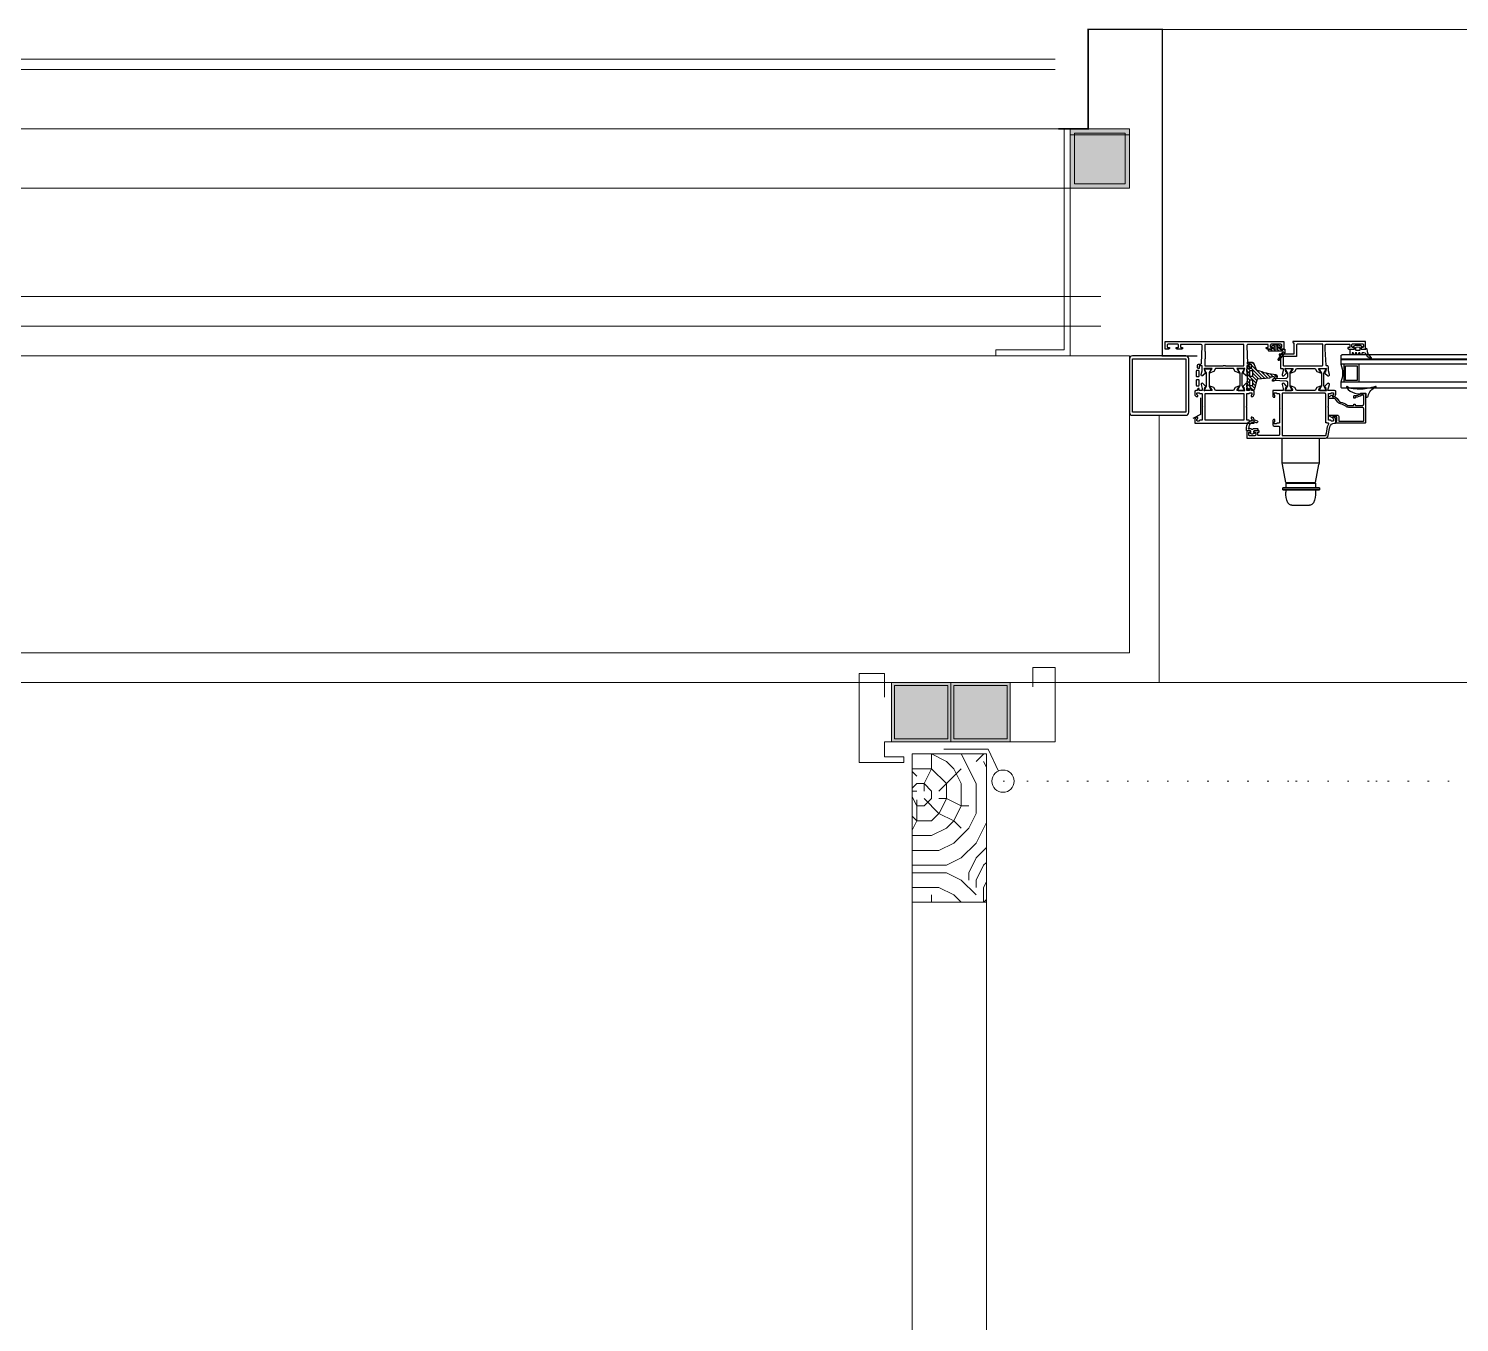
# Model space of a CAD drawing. Extents: x -9059 to 11889, y 0 to 6614.
# Drawn here: x 3650.4 to 3746.8, y 3721.6 to 3808.8 of the extents above; entities that cross this region are included whole.
import ezdxf

# ---------------------------------------------------------------- set-up
doc = ezdxf.new("R2010")
doc.units = 0
doc.header["$LTSCALE"] = 10
doc.header["$MEASUREMENT"] = 0
doc.linetypes.add('DOT2', pattern=[0.125, 0, -0.125])
doc.layers.get('0').update_dxf_attribs({"color": 9, "lineweight": 9})
for name, color, linetype, lineweight in [('00', 9, 'Continuous', 9), ('06D', 9, 'Continuous', 9), ('09', 9, 'Continuous', 9), ('10', 9, 'Continuous', 9), ('12', 9, 'Continuous', 9), ('14', 9, 'Continuous', 9), ('15', 9, 'Continuous', 9), ('20', 9, 'DOT2', 9), ('33', 9, 'BATTING', 9)]:
    doc.layers.add(name, color=color, linetype=linetype, lineweight=lineweight)
doc.linetypes.add('BATTING', pattern='A,0.0001,-0.1,[134,ltypeshp.shx,S=0.1,R=0,X=-0.1,Y=0],-0.2,[134,ltypeshp.shx,S=0.1,R=180,X=0.1,Y=0],-0.1', length=0.4001)

# ---------------------------------------------------------------- blocks, each defined once
blk = doc.blocks.new('P-AH-01-101')
at = {"layer": '09'}
h = blk.add_hatch(dxfattribs=at)
h.set_pattern_fill('LOGEND', color=256, scale=10, style=0)
h.set_pattern_definition([(7e-15, (-99162.212, -3118.098), (10, 10), [3, -7]), (7e-15, (-99162.212, -3117.598), (10, 10), [3, -7]), (7e-15, (-99161.712, -3116.598), (10, 10), [2, -8]), (7e-15, (-99161.212, -3115.598), (10, 10), [1.5, -8.5]), (7e-15, (-99161.212, -3114.598), (10, 10), [1, -9]), (7e-15, (-99163.712, -3113.598), (10, 10), [0.5, -2.5, 0.5, -6.5]), (7e-15, (-99162.212, -3113.098), (10, 10), [0.5, -4, 1.5, -4]), (7e-15, (-99160.212, -3112.598), (10, 10), [0.5, -0.5, 0.5, -8.5]), (7e-15, (-99160.712, -3112.098), (10, 10), [0.5, -9.5]), (7e-15, (-99161.212, -3111.098), (10, 10), [1.5, -8.5]), (7e-15, (-99161.212, -3110.098), (10, 10), [2, -8]), (7e-15, (-99161.712, -3109.098), (10, 10), [2.5, -3, 0.5, -4]), (90, (-99165.712, -3115.098), (-10, 10), [0.5, -1, 2.5, -6]), (90, (-99165.212, -3114.098), (-10, 10), [0.5, -0.5, 1.5, -7.5]), (90, (-99164.712, -3110.098), (-10, 10), [1, -9]), (90, (-99164.212, -3114.098), (-10, 10), [2, -3, 0.5, -4.5]), (90, (-99163.712, -3108.598), (-10, 10), [0.5, -9.5]), (90, (-99163.212, -3113.598), (-10, 10), [1.5, -8.5]), (90, (-99162.212, -3113.098), (-10, 10), [1, -9]), (90, (-99161.212, -3113.098), (-10, 10), [0.5, -1.5, 1.5, -6.5]), (90, (-99160.712, -3112.598), (-10, 10), [0.5, -9.5]), (90, (-99160.212, -3114.598), (-10, 10), [1.4, -8.6]), (90, (-99159.712, -3116.598), (-10, 10), [1, -9]), (90, (-99158.712, -3112.598), (-10, 10), [0.5, -9.5]), (90, (-99157.712, -3113.098), (-10, 10), [1.5, -8.5]), (90, (-99156.712, -3113.098), (-10, 10), [1.5, -8.5]), (45, (-99158.212, -3117.0976), (1e-15, 10), [0.7071, -0.7071, 0.7071, -12.0208356]), (45, (-99160.212, -3114.5976), (1e-15, 10), [1.4142, -12.7279356]), (45, (-99164.212, -3109.5976), (1e-15, 10), [1.4142, -12.7279356]), (45, (-99162.212, -3112.0976), (1e-15, 10), [1.4142, -12.7279356]), (45, (-99161.712, -3114.0976), (1e-15, 10), [1.4142, -12.7279356]), (45, (-99158.712, -3116.0976), (1e-15, 10), [1.4142, -12.7279356]), (45, (-99159.712, -3115.5976), (1e-15, 10), [2.12132, -12.0208156]), (45, (-99162.712, -3111.0976), (1e-15, 10), [0.7071, -13.4350356]), (45, (-99163.212, -3110.0976), (1e-15, 10), [0.7071, -13.4350356]), (45, (-99159.212, -3110.0976), (1e-15, 10), [0.7071, -13.4350356]), (45, (-99163.212, -3115.0976), (1e-15, 10), [0.7071, -13.4350356]), (45, (-99157.712, -3111.5976), (1e-15, 10), [0.7071, -13.4350356]), (45, (-99161.212, -3112.5976), (1e-15, 10), [0.7071, -13.4350356]), (45, (-99160.212, -3111.5976), (1e-15, 10), [0.7071, -13.4350356]), (135, (-99160.712, -3113.5976), (-10, 1e-15), [0.7071, -0.7071, 2.12132, -10.6066156]), (135, (-99159.212, -3113.5976), (-10, 1e-15), [0.7071, -13.4350356]), (135, (-99159.212, -3117.0976), (-10, 1e-15), [0.7071, -13.4350356]), (135, (-99161.212, -3114.5976), (-10, 1e-15), [0.7071, -13.4350356]), (135, (-99159.712, -3112.5976), (-10, 1e-15), [0.7071, -13.4350356]), (135, (-99162.212, -3115.0976), (-10, 1e-15), [0.7071, -13.4350356]), (135, (-99158.212, -3115.0976), (-10, 1e-15), [0.7071, -13.4350356]), (135, (-99165.212, -3118.0976), (-10, 1e-15), [0.7071, -13.4350356]), (135, (-99164.712, -3117.5976), (-10, 1e-15), [1.4142, -12.7279356]), (135, (-99164.212, -3117.0976), (-10, 1e-15), [1.4142, -12.7279356]), (135, (-99163.212, -3117.0976), (-10, 1e-15), [1.4142, -12.7279356]), (135, (-99162.712, -3116.0976), (-10, 1e-15), [1.4142, -12.7279356]), (135, (-99158.712, -3112.0976), (-10, 1e-15), [1.4142, -12.7279356]), (135, (-99156.712, -3117.0976), (-10, 1e-15), [1.4142, -12.7279356]), (135, (-99156.212, -3109.0976), (-10, 1e-15), [1.4142, -12.7279356]), (135, (-99156.212, -3110.0976), (-10, 1e-15), [1.4142, -12.7279356]), (135, (-99157.212, -3110.5976), (-10, 1e-15), [1.4142, -12.7279356]), (135, (-99164.212, -3110.5976), (-10, 1e-15), [2.12132, -12.0208156]), (135, (-99157.712, -3111.5976), (-10, 1e-15), [2.12132, -12.0208156]), (26.565051, (-99163.212, -3108.5976), (10, 4e-09), [1.118, -21.2426798]), (26.565051, (-99163.212, -3113.5976), (10, 4e-09), [1.118, -21.2426798]), (26.565051, (-99162.212, -3110.5976), (10, 4e-09), [1.118, -21.2426798]), (26.565051, (-99159.212, -3117.5976), (10, 4e-09), [1.118, -21.2426798]), (26.565051, (-99159.712, -3116.5976), (10, 4e-09), [1.118, -21.2426798]), (26.565051, (-99162.712, -3114.5976), (10, 4e-09), [1.118, -21.2426798]), (26.565051, (-99162.712, -3109.5976), (10, 4e-09), [1.118, -21.2426798]), (26.565051, (-99159.712, -3112.5976), (10, 4e-09), [2.236, -20.1246798]), (63.434949, (-99159.712, -3111.0976), (5e-10, 10), [1.118, -21.2426798]), (63.434949, (-99158.212, -3114.0976), (5e-10, 10), [1.118, -21.2426798]), (63.434949, (-99163.212, -3112.0976), (5e-10, 10), [1.118, -21.2426798]), (63.434949, (-99165.212, -3111.5976), (5e-10, 10), [1.118, -21.2426798]), (63.434949, (-99159.212, -3113.5976), (5e-10, 10), [1.118, -21.2426798]), (63.434949, (-99160.212, -3113.5976), (5e-10, 10), [1.118, -21.2426798]), (63.434949, (-99164.212, -3112.0976), (5e-10, 10), [2.236, -20.1246798]), (63.434949, (-99156.712, -3115.5976), (5e-10, 10), [2.236, -20.1246798]), (63.434949, (-99157.712, -3115.0976), (5e-10, 10), [2.236, -20.1246798]), (116.565051, (-99165.712, -3116.5976), (-4e-09, 10), [1.118, -21.2426798]), (116.565051, (-99165.712, -3111.0976), (-4e-09, 10), [1.118, -21.2426798]), (116.565051, (-99163.712, -3118.0976), (-4e-09, 10), [1.118, -21.2426798]), (116.565051, (-99164.712, -3109.0976), (-4e-09, 10), [1.118, -21.2426798]), (116.565051, (-99163.712, -3115.0976), (-4e-09, 10), [1.118, -21.2426798]), (116.565051, (-99161.712, -3114.0976), (-4e-09, 10), [1.118, -21.2426798]), (116.565051, (-99160.712, -3112.0976), (-4e-09, 10), [1.118, -21.2426798]), (116.565051, (-99165.212, -3116.0976), (3.21e-06, 10.0000016), [1.118, -21.2426798]), (116.565051, (-99162.712, -3114.5976), (-4e-09, 10), [1.118, -21.2426798]), (116.565051, (-99159.712, -3115.5976), (-4e-09, 10), [1.118, -21.2426798]), (116.565051, (-99158.712, -3114.5976), (-4e-09, 10), [1.118, -21.2426798]), (116.565051, (-99156.712, -3111.5976), (-4e-09, 10), [1.118, -21.2426798]), (116.565051, (-99164.212, -3108.5976), (-4e-09, 10), [1.118, -21.2426798]), (116.565051, (-99165.712, -3109.0976), (-4e-09, 10), [2.236, -20.1246798]), (116.565051, (-99164.212, -3116.0976), (-4e-09, 10), [2.236, -20.1246798]), (153.434949, (-99165.712, -3117.5976), (-10, 5e-10), [1.118, -21.2426798]), (153.434949, (-99157.212, -3118.0976), (-10, 5e-10), [1.118, -21.2426798]), (153.434949, (-99157.712, -3113.0976), (-10, 5e-10), [1.118, -21.2426798]), (153.434949, (-99161.712, -3116.5976), (-10, 5e-10), [1.118, -21.2426798]), (153.434949, (-99162.212, -3117.5976), (-10, 5e-10), [1.118, -21.2426798]), (153.434949, (-99161.212, -3115.5976), (-10, 5e-10), [1.118, -21.2426798]), (153.434949, (-99158.212, -3109.5976), (-10, 5e-10), [1.118, -21.2426798]), (153.434949, (-99157.212, -3109.0976), (-10, 5e-10), [2.236, -20.1246798])])
h.paths.add_polyline_path([(3.3, -4.8), (-1.706, -4.8), (-1.707, -14.8), (3.3, -14.8)])
at = {"layer": '10'}
for points in [[(5.159, -1), (5.159, 0.6), (6.859, 0.6), (6.859, -5.4), (3.859, -5.4), (3.859, -5), (5.159, -5), (5.159, -4), (-6.341, -4), (-6.341, 1), (-4.841, 1), (-4.841, -0.3)], [(1.173, -4.5), (-1.827, -4.5), (-2.511, -5.97)]]:
    blk.add_lwpolyline(points, dxfattribs=at)
blk.add_circle((-2.827, -6.65), 0.75, dxfattribs=at)
at = {"layer": '12'}
for points in [[(3.3, -4.8), (3.3, -14.8), (-1.7, -14.8), (-1.7, -4.8)], [(3.3, -81.8), (-1.7, -81.8), (-1.7, -14.8), (3.3, -14.8)]]:
    blk.add_lwpolyline(points, close=True, dxfattribs=at)
at = {"layer": '20'}
blk.add_lwpolyline([(-82.827, -6.65), (-3.577, -6.65)], dxfattribs=at)
at = {"layer": '20', "ltscale": 20}
for points in [[(-2.827, -6.65), (-72.827, -6.65)], [(-72.827, -6.65), (-3.577, -6.65)]]:
    blk.add_lwpolyline(points, dxfattribs=at)
at = {"layer": '20'}
blk.add_arc((-2.827, -6.65), 80, 180.00025, 269.99975, dxfattribs=at)
blk = doc.blocks.new('p-s-profil')
at = {"layer": '10'}
blk.add_lwpolyline([(9, 15.3), (4.6, 15.3), (4.6, 0.4), (0, 0.4), (0, 0), (5, 0), (5, 14.9), (9, 14.9), (9, 15.3)], dxfattribs=at)
blk.add_lwpolyline([(9, 15.3), (4.6, 15.3), (4.6, 0.4), (0, 0.4), (0, 0), (5, 0), (5, 14.9), (9, 14.9), (9, 15.3)], dxfattribs=at)
blk = doc.blocks.new('p-kutu_profil_40x40')
h = blk.add_hatch(color=256)
h.dxf.hatch_style = 1
h.paths.add_polyline_path([(0, 0), (4, 0), (4, 4), (0, 4)])
h = blk.add_hatch(color=255)
h.dxf.hatch_style = 1
h.paths.add_polyline_path([(0, 0), (4, 0), (4, 4), (0, 4)])
blk.add_lwpolyline([(0, 0), (4, 0), (4, 4), (0, 4)], close=True)
at = {"layer": '10'}
for points in [[(0, 4), (4, 4), (4, 0), (0, 0)], [(0, 4), (4, 4), (4, 0), (0, 0)], [(0, 0), (4, 0), (4, 4), (0, 4)], [(0.3, 3.7), (3.7, 3.7), (3.7, 0.3), (0.3, 0.3)], [(0.3, 3.7), (3.7, 3.7), (3.7, 0.3), (0.3, 0.3)]]:
    blk.add_lwpolyline(points, close=True, dxfattribs=at)
blk = doc.blocks.new('p-profil-birim')
h = blk.add_hatch(color=255)
h.dxf.hatch_style = 1
h.paths.add_polyline_path([(0, 0), (10, 0), (10, 10), (0, 10)])
blk.add_lwpolyline([(0, 0), (10, 0), (10, 10), (0, 10)], close=True)
at = {"layer": '10'}
for points in [[(0, 10), (10, 10), (10, 0), (0, 0)], [(0, 10), (10, 10), (10, 0), (0, 0)], [(0, 0), (10, 0), (10, 10), (0, 10)], [(0.5, 9.5), (9.5, 9.5), (9.5, 0.5), (0.5, 0.5)]]:
    blk.add_lwpolyline(points, close=True, dxfattribs=at)
blk = doc.blocks.new('P-DOG-PORSCHE')
at = {"layer": '06D', "lineweight": 25, "ltscale": 0.5}
h = blk.add_hatch(dxfattribs=at)
h.set_pattern_fill('ANSI31', color=256, scale=0.05, angle=450, style=0)
h.set_pattern_definition([(225, (-191.06147, 133.83068), (-0.1122532, 0.1122532), [])])
edge = h.paths.add_edge_path(flags=16)
edge.add_arc((-9.777, 2.488), 0.025, 270, 360)
edge.add_line((-9.752, 2.488), (-9.752, 2.588))
edge.add_arc((-9.777, 2.588), 0.025, 0, 90)
edge.add_line((-9.777, 2.613), (-9.957, 2.613))
edge.add_arc((-9.957, 2.588), 0.025, 90, 180)
edge.add_line((-9.982, 2.588), (-9.982, 2.488))
edge.add_arc((-9.957, 2.488), 0.025, 180, 270)
edge.add_line((-9.957, 2.463), (-9.777, 2.463))
edge = h.paths.add_edge_path()
edge.add_arc((-9.582, 2.493), 0.035, 180, 270, ccw=False)
edge.add_line((-9.617, 2.493), (-9.617, 2.573))
edge.add_arc((-9.602, 2.573), 0.015, 137.83076, 180, ccw=False)
edge.add_line((-9.613, 2.583), (-9.573, 2.625))
edge.add_arc((-9.602, 2.653), 0.04, 316.38691, 422.9563)
edge.add_line((-9.584, 2.689), (-9.673, 2.734))
edge.add_arc((-9.752, 2.578), 0.175, 62.9563, 90)
edge.add_line((-9.752, 2.753), (-9.982, 2.753))
edge.add_arc((-9.982, 2.578), 0.175, 90, 117.0437)
edge.add_line((-10.062, 2.734), (-10.15, 2.689))
edge.add_arc((-10.132, 2.653), 0.04, 117.0437, 223.61309)
edge.add_line((-10.161, 2.625), (-10.121, 2.583))
edge.add_arc((-10.132, 2.573), 0.015, 0, 42.16924, ccw=False)
edge.add_line((-10.117, 2.573), (-10.117, 2.493))
edge.add_arc((-10.152, 2.493), 0.035, 270, 360, ccw=False)
edge.add_line((-10.152, 2.458), (-10.432, 2.458))
edge.add_arc((-10.432, 2.418), 0.04, 90, 180)
edge.add_line((-10.472, 2.418), (-10.472, 2.273))
edge.add_arc((-10.422, 2.273), 0.05, 180, 220.03479)
edge.add_line((-10.46, 2.241), (-10.088, 1.707))
edge.add_arc((-10.057, 1.733), 0.04, 220.03479, 393.00426)
edge.add_line((-10.024, 1.755), (-10.342, 2.26))
edge.add_arc((-10.291, 2.292), 0.06, 33.85445, 213.00426, ccw=False)
edge.add_line((-10.241, 2.326), (-9.402, 2.326))
edge.add_arc((-9.402, 2.366), 0.04, 270, 360)
edge.add_line((-9.362, 2.366), (-9.362, 2.418))
edge.add_arc((-9.402, 2.418), 0.04, 360, 450)
edge.add_line((-9.402, 2.458), (-9.582, 2.458))
h = blk.add_hatch(dxfattribs=at)
h.set_pattern_fill('ANSI31', color=256, scale=0.05, style=0)
h.set_pattern_definition([(225, (-8.60164, -248.68329), (0.1122532, -0.1122532), [])])
h.paths.add_polyline_path([(-9.726, 0.305), (-9.914, 0.486, -0.203536), (-9.944, 0.558), (-9.944, 0.638, -0.380587), (-9.856, 0.738, 0.061836), (-8.599, 1.045, 0.189764), (-8.545, 1.094), (-8.354, 1.523, -0.285747), (-8.264, 1.578), (-7.974, 1.578, -0.414214), (-7.954, 1.558), (-7.954, 1.468, -0.414214), (-7.974, 1.448), (-8.189, 1.448, 0.414214), (-8.224, 1.413), (-8.224, 1.223, 0.414214), (-8.199, 1.198), (-8.119, 1.198, 0.414214), (-8.094, 1.223), (-8.094, 1.258, -0.414214), (-8.064, 1.288), (-7.998, 1.288, -0.296563), (-7.98, 1.276), (-7.92, 1.141, -0.104779), (-7.904, 1.068), (-7.904, 0.988, 0.081633), (-7.904, 0.008), (-7.904, -0.072, -0.104779), (-7.92, -0.145), (-7.98, -0.28, -0.296563), (-7.998, -0.292), (-8.064, -0.292, -0.414214), (-8.094, -0.262), (-8.094, -0.227, 0.414214), (-8.119, -0.202), (-8.199, -0.202, 0.414214), (-8.224, -0.227), (-8.224, -0.287, -0.414214), (-8.249, -0.312), (-8.344, -0.312, -0.328426), (-8.392, -0.276), (-8.61, 0.426, 0.309555), (-8.633, 0.443), (-9.436, 0.498, -0.394287), (-9.454, 0.518, 0.364538), (-9.496, 0.568, 0.068684), (-9.796, 0.578, 0.950368), (-9.794, 0.538, -0.000002), (-9.794, 0.538), (-9.643, 0.391, -0.999219)])
h.paths.add_polyline_path([(-8.294, 0.638), (-8.294, 0.978, -0.414214), (-8.264, 1.008), (-8.134, 1.008, -0.414214), (-8.104, 0.978), (-8.104, 0.638, -0.414214), (-8.134, 0.608), (-8.264, 0.608, -0.414214)], flags=16)
h.paths.add_polyline_path([(-8.264, 0.388), (-8.134, 0.388, -0.414214), (-8.104, 0.358), (-8.104, 0.018, -0.414214), (-8.134, -0.012), (-8.264, -0.012, -0.414214), (-8.294, 0.018), (-8.294, 0.358, -0.414214)], flags=16)
for p, q in [((-12.783, -3.536), (-12.783, -5.15)), ((-10.283, -5.15), (-10.283, -3.536)), ((-12.779, -5.236), (-10.287, -5.236)), ((-12.533, -6.536), (-12.767, -5.32)), ((-10.533, -6.536), (-10.299, -5.32)), ((-10.533, -6.536), (-12.533, -6.536)), ((-12.533, -6.584), (-12.533, -6.88)), ((-10.533, -6.584), (-12.533, -6.584)), ((-12.533, -6.584, 0), (-12.533, -6.88, 0)), ((-10.533, -6.584, 0), (-12.533, -6.584, 0)), ((-10.533, -6.584), (-10.533, -6.88)), ((-10.533, -6.584, 0), (-10.533, -6.88, 0)), ((-12.804, -6.88), (-10.327, -6.88)), ((-12.804, -6.88, 0), (-10.327, -6.88, 0)), ((-10.327, -7.03), (-12.804, -7.03)), ((-10.327, -7.03, 0), (-12.804, -7.03, 0)), ((-12.533, -7.03), (-12.533, -7.173)), ((-12.533, -7.03, 0), (-12.533, -7.173, 0)), ((-10.533, -7.03), (-10.533, -7.173)), ((-10.533, -7.03, 0), (-10.533, -7.173, 0)), ((-10.947, -8.061, 0), (-12.119, -8.061, 0))]:
    blk.add_line(p, q, dxfattribs=at)
at = {"layer": '06D'}
for points in [[(-117.783, 24), (-2.217, 24)], [(-13.177, -3.536), (-111.935, -3.535)], [(-118, -20), (-2, -20)]]:
    blk.add_lwpolyline(points, dxfattribs=at)
at = {"layer": '06D', "lineweight": 25, "ltscale": 0.5}
for points in [[(-15.979, 2.474, -0.220745), (-16.288, 1.88, 0.651907), (-16.232, 1.812, 0.176952), (-15.941, 2.127, -0.281357), (-15.797, 2.215), (-15.716, 2.215), (-15.703, 2.215), (-15.695, 2.214), (-15.688, 2.213), (-15.68, 2.21), (-15.674, 2.206), (-15.667, 2.2), (-15.662, 2.194), (-15.658, 2.187), (-15.655, 2.18), (-15.653, 2.165), (-15.653, 2.089), (-15.652, 2.086), (-15.652, 2.083), (-15.651, 2.08), (-15.649, 2.078), (-15.647, 2.075), (-15.644, 2.073), (-15.641, 2.071), (-15.638, 2.07), (-15.633, 2.069), (-15.553, 2.069), (-15.55, 2.069), (-15.547, 2.07), (-15.544, 2.071), (-15.541, 2.073), (-15.538, 2.075), (-15.536, 2.078), (-15.535, 2.08), (-15.533, 2.083), (-15.533, 2.089), (-15.533, 2.165), (-15.532, 2.172), (-15.53, 2.18), (-15.527, 2.187), (-15.523, 2.194), (-15.518, 2.2), (-15.512, 2.206), (-15.505, 2.21), (-15.497, 2.213), (-15.483, 2.215), (-15.475, 2.214), (-15.468, 2.213), (-15.46, 2.21), (-15.453, 2.206), (-15.447, 2.2), (-15.442, 2.194), (-15.438, 2.187), (-15.435, 2.18), (-15.433, 2.165), (-15.433, 2.089), (-15.432, 2.086), (-15.432, 2.083), (-15.431, 2.08), (-15.429, 2.078), (-15.427, 2.075), (-15.424, 2.073), (-15.421, 2.071), (-15.418, 2.07), (-15.413, 2.069), (-15.333, 2.069), (-15.33, 2.069), (-15.327, 2.07), (-15.324, 2.071), (-15.321, 2.073), (-15.318, 2.075), (-15.316, 2.078), (-15.315, 2.08), (-15.313, 2.083), (-15.313, 2.089), (-15.313, 2.165), (-15.312, 2.172), (-15.31, 2.18), (-15.307, 2.187), (-15.303, 2.194), (-15.298, 2.2), (-15.292, 2.206), (-15.285, 2.21), (-15.277, 2.213), (-15.263, 2.215), (-15.255, 2.214), (-15.248, 2.213), (-15.24, 2.21), (-15.233, 2.206), (-15.227, 2.2), (-15.222, 2.194), (-15.218, 2.187), (-15.215, 2.18), (-15.213, 2.165), (-15.213, 2.089), (-15.212, 2.086), (-15.212, 2.083), (-15.211, 2.08), (-15.209, 2.078), (-15.207, 2.075), (-15.204, 2.073), (-15.201, 2.071), (-15.198, 2.07), (-15.193, 2.069), (-15.113, 2.069), (-15.11, 2.069), (-15.107, 2.07), (-15.104, 2.071), (-15.101, 2.073), (-15.098, 2.075), (-15.096, 2.078), (-15.095, 2.08), (-15.093, 2.083), (-15.093, 2.089), (-15.093, 2.165), (-15.092, 2.172), (-15.09, 2.18), (-15.087, 2.187), (-15.083, 2.194), (-15.078, 2.2), (-15.072, 2.206), (-15.065, 2.21), (-15.057, 2.213), (-15.043, 2.215), (-15.035, 2.214), (-15.028, 2.213), (-15.02, 2.21), (-15.013, 2.206), (-15.007, 2.2), (-15.002, 2.194), (-14.998, 2.187), (-14.995, 2.18), (-14.993, 2.165), (-14.993, 2.089), (-14.992, 2.086), (-14.992, 2.083), (-14.991, 2.08), (-14.989, 2.078), (-14.987, 2.075), (-14.984, 2.073), (-14.981, 2.071), (-14.978, 2.07), (-14.973, 2.069), (-14.893, 2.069), (-14.89, 2.069), (-14.887, 2.07), (-14.884, 2.071), (-14.881, 2.073), (-14.878, 2.075), (-14.876, 2.078), (-14.875, 2.08), (-14.873, 2.083), (-14.873, 2.089), (-14.873, 2.427, 0.414214), (-14.903, 2.457), (-15.134, 2.457, -0.414214), (-15.164, 2.487), (-15.164, 2.552, -0.291535), (-15.152, 2.57), (-15.104, 2.59, 0.613042), (-15.102, 2.653), (-15.221, 2.716, 0.127095), (-15.284, 2.732), (-15.484, 2.732, 0.127095), (-15.547, 2.716), (-15.655, 2.659, 0.585233), (-15.656, 2.589), (-15.608, 2.565, -0.167811), (-15.604, 2.552), (-15.604, 2.487, -0.414214), (-15.634, 2.457), (-15.929, 2.457), (-15.929, 2.521, 0.394677), (-15.979, 2.474)], [(-7.904, 0.008, -0.081633), (-7.904, 0.988), (-7.904, 1.068, 0.104779), (-7.92, 1.141), (-7.98, 1.276, 0.296563), (-7.998, 1.288), (-8.064, 1.288, 0.414214), (-8.094, 1.258), (-8.094, 1.223, -0.414214), (-8.119, 1.198), (-8.199, 1.198, -0.414214), (-8.224, 1.223), (-8.224, 1.413, -0.414214), (-8.189, 1.448), (-7.974, 1.448, 0.414214), (-7.954, 1.468), (-7.954, 1.558, 0.414214), (-7.974, 1.578), (-8.264, 1.578, 0.285747), (-8.354, 1.523), (-8.545, 1.094, -0.189764), (-8.599, 1.045, -0.061836), (-9.856, 0.738, 0.380587), (-9.944, 0.638), (-9.944, 0.558, 0.203536), (-9.914, 0.486), (-9.726, 0.305, 0.999219), (-9.643, 0.391), (-9.794, 0.538, -0.950364), (-9.796, 0.578, -0.068684), (-9.496, 0.568, -0.364538), (-9.454, 0.518, 0.394287), (-9.436, 0.498), (-8.633, 0.443, -0.309555), (-8.61, 0.426), (-8.392, -0.276, 0.328426), (-8.344, -0.312), (-8.249, -0.312, 0.414214), (-8.224, -0.287), (-8.224, -0.227, -0.414214), (-8.199, -0.202), (-8.119, -0.202, -0.414214), (-8.094, -0.227), (-8.094, -0.262, 0.414214), (-8.064, -0.292), (-7.998, -0.292, 0.296563), (-7.98, -0.28), (-7.92, -0.145, 0.104779), (-7.904, -0.072), (-7.904, 0.008)]]:
    blk.add_lwpolyline(points, format="xyb", dxfattribs=at)
for points in [[(-9.582, 2.458, -0.414214), (-9.617, 2.493), (-9.617, 2.573, -0.186103), (-9.613, 2.583), (-9.573, 2.625, 0.501687), (-9.584, 2.689), (-9.673, 2.734, 0.118551), (-9.752, 2.753), (-9.982, 2.753, 0.118551), (-10.062, 2.734), (-10.15, 2.689, 0.501687), (-10.161, 2.625), (-10.121, 2.583, -0.186103), (-10.117, 2.573), (-10.117, 2.493, -0.414214), (-10.152, 2.458), (-10.432, 2.458, 0.414214), (-10.472, 2.418), (-10.472, 2.273, 0.176484), (-10.46, 2.241), (-10.088, 1.707, 0.940455), (-10.024, 1.755), (-10.342, 2.26, -0.992608), (-10.241, 2.326), (-9.402, 2.326, 0.414214), (-9.362, 2.366), (-9.362, 2.418, 0.414214), (-9.402, 2.458)], [(-9.777, 2.463, 0.414214), (-9.752, 2.488), (-9.752, 2.588, 0.414214), (-9.777, 2.613), (-9.957, 2.613, 0.414214), (-9.982, 2.588), (-9.982, 2.488, 0.414214), (-9.957, 2.463)], [(-13.117, 0.879), (-13.224, 1.066, -0.131652), (-13.228, 1.081), (-13.228, 1.106, -0.414214), (-13.198, 1.136), (-12.838, 1.136, -0.414214), (-12.808, 1.106), (-12.808, 1.081, -0.131652), (-12.812, 1.066), (-12.92, 0.879, 0.131652), (-12.933, 0.829), (-12.933, -0.017, 0.131652), (-12.92, -0.067), (-12.812, -0.254, -0.131652), (-12.808, -0.269), (-12.808, -0.294, -0.414214), (-12.838, -0.324), (-13.198, -0.324, -0.414214), (-13.228, -0.294), (-13.228, -0.269, -0.131652), (-13.224, -0.254), (-13.117, -0.067, 0.131652), (-13.103, -0.017), (-13.103, 0.829, 0.131652)], [(-10.551, 0.324, 0.403142), (-10.647, 0.224), (-10.647, -0.017, 0.131652), (-10.633, -0.067), (-10.526, -0.254, -0.131652), (-10.522, -0.269), (-10.522, -0.294, -0.414214), (-10.552, -0.324), (-10.912, -0.324, -0.414214), (-10.942, -0.294), (-10.942, -0.269, -0.131652), (-10.938, -0.254), (-10.83, -0.067, 0.131652), (-10.817, -0.017), (-10.817, 0.829, 0.131652), (-10.83, 0.879), (-10.938, 1.066, -0.131652), (-10.942, 1.081), (-10.942, 1.106, -0.414214), (-10.912, 1.136), (-10.552, 1.136, -0.414214), (-10.522, 1.106), (-10.522, 1.081, -0.131652), (-10.526, 1.066), (-10.633, 0.879, 0.131652), (-10.647, 0.829), (-10.647, 0.588, 0.403142), (-10.551, 0.488), (-9.695, 0.456, -0.962756), (-9.695, 0.356)], [(-8.294, 0.64, 0.414214), (-8.264, 0.61), (-8.134, 0.61, 0.414214), (-8.104, 0.64), (-8.104, 0.98, 0.414214), (-8.134, 1.01), (-8.264, 1.01, 0.414214), (-8.294, 0.98)], [(-7.432, -0.017, 0.131652), (-7.419, -0.067), (-7.311, -0.254, -0.131652), (-7.307, -0.269), (-7.307, -0.294, -0.414214), (-7.337, -0.324), (-7.697, -0.324, -0.414214), (-7.727, -0.294), (-7.727, -0.269, -0.131652), (-7.723, -0.254), (-7.616, -0.067, 0.131652), (-7.602, -0.017), (-7.602, 0.829, 0.131652), (-7.616, 0.879), (-7.723, 1.065, -0.131652), (-7.727, 1.08), (-7.727, 1.106, -0.414214), (-7.697, 1.136), (-7.337, 1.136, -0.414214), (-7.307, 1.106), (-7.307, 1.08, -0.131652), (-7.311, 1.065), (-7.419, 0.879, 0.131652), (-7.432, 0.829)], [(-5.361, -0.017, -0.131652), (-5.375, -0.067), (-5.482, -0.254, 0.131652), (-5.486, -0.269), (-5.486, -0.294, 0.414214), (-5.456, -0.324), (-5.096, -0.324, 0.414214), (-5.066, -0.294), (-5.066, -0.269, 0.131652), (-5.07, -0.254), (-5.178, -0.067, -0.131652), (-5.191, -0.017), (-5.191, 0.829, -0.131652), (-5.178, 0.879), (-5.07, 1.065, 0.131652), (-5.066, 1.08), (-5.066, 1.106, 0.414214), (-5.096, 1.136), (-5.456, 1.136, 0.414214), (-5.486, 1.106), (-5.486, 1.08, 0.131652), (-5.482, 1.065), (-5.375, 0.879, -0.131652), (-5.361, 0.829)], [(-15.917, -0.534), (-15.917, -0.754, -0.414214), (-15.947, -0.784), (-15.985, -0.784, -0.356389), (-16.083, -0.704, 0.262181), (-16.597, -0.111, -0.316752), (-16.617, -0.083, -0.499585), (-16.578, -0.054, 0.048291), (-16.023, -0.196, 0.086497), (-14.924, -0.192, 0.16681), (-14.696, -0.081, -0.169383), (-14.676, -0.067), (-14.663, -0.064, -0.513067), (-14.616, -0.13, -0.159858), (-15.191, -0.51, -0.178819), (-15.557, -0.528), (-15.576, -0.517, 0.13005), (-15.626, -0.504), (-15.887, -0.504, 0.414214)]]:
    blk.add_lwpolyline(points, format="xyb", close=True, dxfattribs=at)
at = {"layer": '06D', "lineweight": 25, "ltscale": 0.5, "elevation": 0}
blk.add_lwpolyline([(-10.327, -6.88), (-12.804, -6.88), (-12.804, -7.03), (-10.327, -7.03)], close=True, dxfattribs=at)
at = {"layer": '06D', "lineweight": 25, "ltscale": 0.5}
for centre, radius, start, end in [((-11.883, -5.15), 0.9, 180, 190.88553), ((-11.183, -5.15), 0.9, 349.11447, 0), ((-11.14, -7.268, 0), 1.396, 176.09739, 206.73977), ((-11.926, -7.268, 0), 1.396, 333.26023, 3.90261), ((-12.119, -7.761, 0), 0.3, 206.73977, 270), ((-10.947, -7.761, 0), 0.3, 270, 333.26023)]:
    blk.add_arc(centre, radius, start, end, dxfattribs=at)
at = {"layer": '10', "lineweight": 25, "ltscale": 0.5}
for p, q in [((-15.447, 1.436), (-15.447, 0.236)), ((-14.447, 1.436), (-14.447, 0.236)), ((-4.779, -0.815), (-4.779, -0.985)), ((-4.779, -0.985), (-4.779, -1.946)), ((-4.779, -1.946), (-4.279, -2.216))]:
    blk.add_line(p, q, dxfattribs=at)
at = {"layer": '10', "const_width": 0.1}
blk.add_lwpolyline([(4.783, 17.3), (2.783, 17.3), (2.783, 24), (-2.217, 24), (-2.217, 2), (-4.569, 2)], dxfattribs=at)
at = {"layer": '10', "lineweight": 25, "ltscale": 0.5}
for points in [[(-13.277, 1.342, 0.459137), (-13.241, 1.37), (-13.187, 2.464), (-13.187, 2.734, 0.414214), (-13.237, 2.784), (-14.817, 2.784, 0.414214), (-14.847, 2.754), (-14.847, 2.594, 0.414214), (-14.817, 2.564), (-14.717, 2.564), (-14.717, 2.514, -0.414214), (-14.767, 2.464), (-15.077, 2.464, -0.414214), (-15.147, 2.534), (-15.147, 2.554, -0.414214), (-15.137, 2.564), (-15.037, 2.564, 0.414214), (-14.987, 2.614), (-14.987, 2.764, 0.414214), (-15.037, 2.814), (-15.707, 2.814, 0.414214), (-15.757, 2.764), (-15.757, 2.614, 0.414214), (-15.707, 2.564), (-15.607, 2.564, -0.414214), (-15.597, 2.554), (-15.597, 2.534, -0.414214), (-15.667, 2.464), (-15.887, 2.464, -0.414214), (-15.897, 2.474), (-15.897, 2.954, -0.414214), (-15.887, 2.964), (-11.022, 2.964, -0.535184), (-10.999, 2.93), (-11.017, 2.886), (-11.047, 2.886, 0.414214), (-11.077, 2.856), (-11.077, 2.144, 0.414214), (-11.047, 2.114), (-10.102, 2.114, -0.535184), (-10.079, 2.08), (-10.089, 2.055, -0.302776), (-10.117, 2.036), (-10.147, 2.036, 0.414214), (-10.177, 2.006), (-10.177, 1.174, -0.414214), (-10.207, 1.144), (-10.325, 1.144, 0.414214), (-10.355, 1.114), (-10.355, 0.999), (-10.286, 0.738, -0.700084), (-10.393, 0.663), (-10.411, 0.675), (-10.582, 0.848, -0.607471), (-10.567, 0.908, 0.283637), (-10.544, 0.93), (-10.495, 1.114, 1.229391), (-10.545, 1.144), (-11.019, 1.144), (-10.857, 0.878, -0.859449), (-10.887, 0.853), (-11.132, 0.945), (-11.254, 1.144), (-12.499, 1.144), (-12.62, 0.945), (-12.865, 0.853, -0.859449), (-12.896, 0.878), (-12.733, 1.144), (-13.207, 1.144, 1.229391), (-13.258, 1.114), (-13.208, 0.93, 0.283637), (-13.186, 0.908, -0.607471), (-13.17, 0.848), (-13.341, 0.675), (-13.359, 0.663, -0.700084), (-13.467, 0.738), (-13.397, 0.999), (-13.397, 1.244, -0.474196), (-13.277, 1.342)], [(-4.477, -0.336, -0.414222), (-4.397, -0.416), (-4.397, -0.586, -0.414214), (-4.547, -0.736), (-4.587, -0.736, -0.414214), (-4.597, -0.726), (-4.597, -0.665, -0.366034), (-4.572, -0.635, 0.365977), (-4.547, -0.606), (-4.547, -0.516, 0.414214), (-4.577, -0.486), (-4.687, -0.486, 0.365977), (-4.716, -0.511, -0.365977), (-4.746, -0.536), (-4.867, -0.536, 0.414214), (-4.897, -0.566), (-4.897, -1.406), (-4.927, -1.436), (-4.897, -1.466), (-4.897, -2.306, 0.414214), (-4.867, -2.336), (-4.746, -2.336, -0.365977), (-4.716, -2.361, 0.365977), (-4.687, -2.386), (-4.577, -2.386, 0.414214), (-4.547, -2.356), (-4.547, -2.266, 0.365977), (-4.572, -2.236, -0.366034), (-4.597, -2.206), (-4.597, -2.146, -0.414214), (-4.587, -2.136), (-4.547, -2.136, -0.414214), (-4.397, -2.286), (-4.397, -2.526, -0.414214), (-4.407, -2.536), (-8.387, -2.536, -0.414214), (-8.397, -2.526), (-8.397, -2.286, -0.414214), (-8.247, -2.136), (-8.207, -2.136, -0.414214), (-8.197, -2.146), (-8.197, -2.206, -0.366034), (-8.222, -2.236, 0.365977), (-8.247, -2.266), (-8.247, -2.356, 0.414214), (-8.217, -2.386), (-8.107, -2.386, 0.365977), (-8.077, -2.361, -0.365977), (-8.048, -2.336), (-7.927, -2.336, 0.414214), (-7.897, -2.306), (-7.897, -1.466), (-7.867, -1.436), (-7.897, -1.406), (-7.897, -0.566, 0.414214), (-7.927, -0.536), (-8.048, -0.536, -0.365977), (-8.077, -0.511, 0.365977), (-8.107, -0.486), (-8.217, -0.486, 0.414214), (-8.247, -0.516), (-8.247, -0.606, 0.365977), (-8.222, -0.635, -0.366034), (-8.197, -0.665), (-8.197, -0.726, -0.414214), (-8.207, -0.736), (-8.247, -0.736, -0.414214), (-8.397, -0.586), (-8.397, -0.416, -0.414214), (-8.317, -0.336), (-8.247, -0.336, 0.414214), (-8.217, -0.306), (-8.217, -0.286, -0.414214), (-8.117, -0.186), (-8.107, -0.186, -0.414214), (-8.097, -0.196), (-8.097, -0.306, 0.414214), (-8.067, -0.336), (-7.927, -0.336, 0.414214), (-7.897, -0.306), (-7.897, -0.19), (-7.967, 0.071, -0.700084), (-7.859, 0.146), (-7.841, 0.133), (-7.67, -0.039, -0.607471), (-7.686, -0.1, 0.283637), (-7.708, -0.121), (-7.758, -0.305, 1.229391), (-7.707, -0.336), (-7.233, -0.336), (-7.394, -0.071, -0.713664), (-7.37, -0.042), (-7.12, -0.136), (-6.999, -0.336), (-5.795, -0.336), (-5.673, -0.136), (-5.423, -0.042, -0.713664), (-5.399, -0.071), (-5.561, -0.336), (-5.086, -0.336, 1.229391), (-5.036, -0.305), (-5.085, -0.121, 0.283637), (-5.108, -0.1, -0.607471), (-5.124, -0.039), (-4.953, 0.133), (-4.935, 0.146, -0.700084), (-4.827, 0.071), (-4.897, -0.19), (-4.897, -0.306, 0.414214), (-4.867, -0.336), (-4.727, -0.336, 0.414214), (-4.697, -0.306), (-4.697, -0.196, -0.414214), (-4.687, -0.186), (-4.677, -0.186, -0.414214), (-4.577, -0.286), (-4.577, -0.306, 0.414214), (-4.547, -0.336), (-4.477, -0.336)]]:
    blk.add_lwpolyline(points, format="xyb", dxfattribs=at)
for points in [[(-9.217, 2.764), (-9.217, 2.774), (-8.95, 2.774), (-8.95, 2.764), (-8.8, 2.764), (-8.8, 2.774), (-8.47, 2.774), (-8.47, 2.764), (-8.32, 2.764), (-8.32, 2.774), (-8.001, 2.774, -0.425337), (-7.901, 2.671), (-7.946, 1.483, -0.403083), (-7.976, 1.454), (-8.097, 1.454, 0.414214), (-8.217, 1.334), (-8.217, 1.244, 0.414214), (-8.117, 1.144), (-8.107, 1.144, 0.414214), (-8.097, 1.154), (-8.097, 1.304, -0.414214), (-8.067, 1.334), (-7.927, 1.334, -0.414214), (-7.897, 1.304), (-7.897, 0.999), (-7.967, 0.738, 0.700084), (-7.859, 0.663), (-7.841, 0.675), (-7.67, 0.848, 0.607471), (-7.686, 0.908, -0.283637), (-7.708, 0.93), (-7.758, 1.114, -1.229391), (-7.707, 1.144), (-7.233, 1.144), (-7.396, 0.878, 0.859449), (-7.365, 0.853), (-7.12, 0.945), (-6.999, 1.144), (-5.795, 1.144), (-5.673, 0.945), (-5.428, 0.853, 0.859449), (-5.398, 0.878), (-5.561, 1.144), (-5.086, 1.144, -1.229391), (-5.036, 1.114), (-5.085, 0.93, -0.283637), (-5.108, 0.908, 0.607471), (-5.124, 0.848), (-4.953, 0.675), (-4.935, 0.663, 0.700084), (-4.827, 0.738), (-4.897, 0.999), (-4.897, 1.304, -0.414214), (-4.867, 1.334), (-4.727, 1.334, -0.414214), (-4.697, 1.304), (-4.697, 1.154, 0.414214), (-4.687, 1.144), (-4.677, 1.144, 0.414214), (-4.577, 1.244), (-4.577, 1.334, 0.414214), (-4.697, 1.454), (-4.818, 1.454, -0.403083), (-4.848, 1.483), (-4.893, 2.671, -0.425337), (-4.793, 2.774), (-4.474, 2.774), (-4.474, 2.764), (-4.324, 2.764), (-4.324, 2.774), (-3.994, 2.774), (-3.994, 2.764), (-3.844, 2.764), (-3.844, 2.774), (-3.577, 2.774), (-3.577, 2.764), (-3.447, 2.764), (-3.447, 2.594, -0.414214), (-3.477, 2.564), (-3.577, 2.564), (-3.577, 2.514, 0.414214), (-3.527, 2.464), (-3.217, 2.464, 0.414214), (-3.147, 2.534), (-3.147, 2.554, 0.414214), (-3.157, 2.564), (-3.257, 2.564, -0.414214), (-3.307, 2.614), (-3.307, 2.734, -0.414214), (-3.257, 2.784), (-2.587, 2.784, -0.414214), (-2.537, 2.734), (-2.537, 2.614, -0.414214), (-2.587, 2.564), (-2.687, 2.564, 0.414214), (-2.697, 2.554), (-2.697, 2.534, 0.414214), (-2.627, 2.464), (-2.407, 2.464, 0.414214), (-2.397, 2.474), (-2.397, 2.954, 0.414214), (-2.407, 2.964), (-10.387, 2.964, 0.414214), (-10.397, 2.954), (-10.397, 2.474, 0.414214), (-10.387, 2.464), (-10.167, 2.464, 0.414214), (-10.097, 2.534), (-10.097, 2.554, 0.414214), (-10.107, 2.564), (-10.207, 2.564, -0.414214), (-10.257, 2.614), (-10.257, 2.734, -0.414214), (-10.207, 2.784), (-9.537, 2.784, -0.414214), (-9.487, 2.734), (-9.487, 2.614, -0.414214), (-9.537, 2.564), (-9.637, 2.564, 0.414214), (-9.647, 2.554), (-9.647, 2.534, 0.414214), (-9.577, 2.464), (-9.267, 2.464, 0.414214), (-9.217, 2.514), (-9.217, 2.564), (-9.317, 2.564, -0.414214), (-9.347, 2.594), (-9.347, 2.764)], [(-15.489, 2.598, 0.359904), (-15.514, 2.569), (-15.514, 2.393, 0.414214), (-15.484, 2.363), (-15.284, 2.363, 0.414214), (-15.254, 2.393), (-15.254, 2.569, 0.359904), (-15.278, 2.598, 0.094739)], [(-11.247, 1.964), (-10.407, 1.964, -0.414214), (-10.357, 1.914), (-10.357, 1.374, -0.414214), (-10.407, 1.324), (-12.967, 1.324, -0.414214), (-13.017, 1.374), (-13.017, 2.784), (-11.307, 2.784, -0.414214), (-11.257, 2.734), (-11.257, 1.974, 0.414214)], [(0, -1.8, -0.414214), (-0.2, -2), (-3.8, -2, -0.414214), (-4, -1.8), (-4, 1.8, -0.414214), (-3.8, 2), (-0.2, 2, -0.414214), (0, 1.8)], [(-14.547, 1.306, 0.414214), (-14.577, 1.336), (-15.317, 1.336, 0.414214), (-15.347, 1.306), (-15.347, 0.366, 0.414214), (-15.317, 0.336), (-14.577, 0.336, 0.414214), (-14.547, 0.366)], [(-4.499, 0.64, -0.414214), (-4.529, 0.61), (-4.659, 0.61, -0.414214), (-4.689, 0.64), (-4.689, 0.98, -0.414214), (-4.659, 1.01), (-4.529, 1.01, -0.414214), (-4.499, 0.98)], [(-13.548, -0.536, -0.365977), (-13.577, -0.511, 0.365977), (-13.607, -0.486), (-13.717, -0.486, 0.414214), (-13.747, -0.516), (-13.747, -0.606, 0.365977), (-13.722, -0.635, -0.366034), (-13.697, -0.665), (-13.697, -0.726, -0.414214), (-13.707, -0.736), (-13.747, -0.736, -0.414214), (-13.897, -0.586), (-13.897, -0.416, -0.414214), (-13.817, -0.336), (-13.397, -0.336, 0.493043), (-13.368, -0.298), (-13.467, 0.071, -0.700084), (-13.359, 0.146), (-13.341, 0.133), (-13.17, -0.039, -0.607471), (-13.186, -0.1, 0.283637), (-13.208, -0.121), (-13.258, -0.305, 1.229391), (-13.207, -0.336), (-12.786, -0.336, 0.585524), (-12.761, -0.29), (-12.894, -0.071, -0.713664), (-12.87, -0.042), (-12.62, -0.136), (-12.507, -0.321, 0.261412), (-12.482, -0.336), (-11.271, -0.336, 0.261412), (-11.245, -0.321), (-11.132, -0.136), (-10.882, -0.042, -0.713664), (-10.858, -0.071), (-10.992, -0.29, 0.585524), (-10.966, -0.336), (-10.545, -0.336, 1.229391), (-10.495, -0.305), (-10.544, -0.121, 0.283637), (-10.567, -0.1, -0.607471), (-10.582, -0.039), (-10.411, 0.133), (-10.393, 0.146, -0.700084), (-10.286, 0.071), (-10.355, -0.19), (-10.355, -0.306, 0.414214), (-10.325, -0.336), (-9.677, -0.336, -0.414214), (-9.647, -0.366), (-9.647, -0.686, -0.414222), (-9.747, -0.786), (-9.787, -0.786, -0.414214), (-9.797, -0.776), (-9.797, -0.665, -0.366034), (-9.772, -0.635, 0.365977), (-9.747, -0.606), (-9.747, -0.516, 0.414214), (-9.777, -0.486), (-9.887, -0.486, 0.365977), (-9.916, -0.511, -0.365977), (-9.946, -0.536), (-10.067, -0.536, 0.414214), (-10.097, -0.566), (-10.097, -1.506), (-10.127, -1.536), (-10.097, -1.566), (-10.097, -2.506, 0.414214), (-10.067, -2.536), (-9.946, -2.536, -0.365977), (-9.916, -2.561, 0.365977), (-9.887, -2.586), (-9.777, -2.586, 0.414214), (-9.747, -2.556), (-9.747, -2.466, 0.365977), (-9.772, -2.436, -0.366034), (-9.797, -2.406), (-9.797, -2.296, -0.414214), (-9.787, -2.286), (-9.747, -2.286, -0.414214), (-9.647, -2.386), (-9.647, -2.586, -0.414214), (-9.797, -2.736), (-10.067, -2.736, 0.414214), (-10.097, -2.766), (-10.097, -3.326, 0.414214), (-10.067, -3.356), (-8.677, -3.356, 0.414214), (-8.647, -3.326), (-8.647, -3.166, 0.414214), (-8.677, -3.136), (-8.747, -3.136), (-8.747, -3.086, -0.414214), (-8.697, -3.036), (-8.442, -3.036, -0.414214), (-8.372, -3.106), (-8.372, -3.126, -0.414214), (-8.382, -3.136), (-8.457, -3.136, 0.414214), (-8.507, -3.186), (-8.507, -3.326, 0.414214), (-8.457, -3.376), (-8.087, -3.376, 0.414214), (-8.037, -3.326), (-8.037, -3.186, 0.414214), (-8.087, -3.136), (-8.162, -3.136, -0.414214), (-8.172, -3.126), (-8.172, -3.106, -0.414214), (-8.102, -3.036), (-7.927, -3.036, -0.414214), (-7.897, -3.066), (-7.897, -3.506, -0.414214), (-7.927, -3.536), (-13.197, -3.536, -0.363975), (-13.394, -3.37), (-13.497, -2.783, 0.36397), (-13.793, -2.536), (-13.867, -2.536, -0.414214), (-13.897, -2.506), (-13.897, -2.286, -0.414214), (-13.747, -2.136), (-13.707, -2.136, -0.414214), (-13.697, -2.146), (-13.697, -2.206, -0.366034), (-13.722, -2.236, 0.365977), (-13.747, -2.266), (-13.747, -2.356, 0.414214), (-13.717, -2.386), (-13.607, -2.386, 0.365977), (-13.577, -2.361, -0.365977), (-13.548, -2.336), (-13.427, -2.336, 0.414214), (-13.397, -2.306), (-13.397, -1.466), (-13.367, -1.436), (-13.397, -1.406), (-13.397, -0.566, 0.414214), (-13.427, -0.536)], [(-8.294, 0.02, 0.414214), (-8.264, -0.01), (-8.134, -0.01, 0.414214), (-8.104, 0.02), (-8.104, 0.36, 0.414214), (-8.134, 0.39), (-8.264, 0.39, 0.414214), (-8.294, 0.36)], [(-4.499, 0.02, -0.414214), (-4.529, -0.01), (-4.659, -0.01, -0.414214), (-4.689, 0.02), (-4.689, 0.36, -0.414214), (-4.659, 0.39), (-4.529, 0.39, -0.414214), (-4.499, 0.36)], [(-15.104, -1.315), (-15.104, -1.275, 0.414214), (-15.134, -1.245), (-15.174, -1.245, 0.414214), (-15.204, -1.275), (-15.204, -1.295, -0.414214), (-15.254, -1.345), (-15.684, -1.345, -0.414214), (-15.784, -1.245), (-15.784, -0.696, -0.414214), (-15.734, -0.646), (-15.682, -0.646, -0.127567), (-15.648, -0.654, 0.09888), (-15.23, -0.788, -0.367727), (-15.204, -0.817, 0.399482), (-15.174, -0.845), (-15.134, -0.845, 0.414214), (-15.104, -0.815), (-15.104, -0.724, 0.400329), (-15.151, -0.674, -0.114933), (-15.588, -0.551, 0.127017), (-15.685, -0.526), (-15.874, -0.526, 0.414214), (-15.904, -0.556), (-15.904, -2.496, 0.414214), (-15.874, -2.526), (-13.954, -2.526, 0.414214), (-13.924, -2.496), (-13.924, -2.436, 0.414214), (-13.954, -2.406), (-13.974, -2.406), (-13.974, -2.106), (-13.704, -2.106), (-13.683, -2.141, 0.414214), (-13.642, -2.152), (-13.472, -2.053, 0.767327), (-13.49, -1.986), (-13.994, -1.986, 0.414214), (-14.094, -2.086), (-14.094, -2.356, -0.414214), (-14.144, -2.406), (-15.734, -2.406, -0.414214), (-15.784, -2.356), (-15.784, -1.565, -0.414214), (-15.684, -1.465), (-14.77, -1.465, 0.172094), (-14.568, -1.394, -0.126051), (-14.208, -1.228, 0.197455), (-14.003, -1.097), (-13.895, -0.942, -0.244698), (-13.747, -0.866), (-13.468, -0.866, 0.767327), (-13.441, -0.764), (-13.639, -0.65, 0.57735), (-13.684, -0.676), (-13.684, -0.746), (-13.747, -0.746, 0.244698), (-13.993, -0.873), (-14.096, -1.028, -0.197455), (-14.224, -1.11, 0.126051), (-14.639, -1.3, -0.178336), (-14.77, -1.345), (-15.074, -1.345, -0.414214)], [(-13.196, -3.356, -0.207097), (-13.247, -3.333), (-13.247, -3.236), (-13.265, -3.236), (-13.35, -2.757, 0.106114), (-13.421, -2.582, -0.602221), (-13.396, -2.536), (-13.347, -2.536, 0.162278), (-13.287, -2.516), (-13.247, -2.516, 0.414214), (-13.217, -2.486), (-13.217, -0.566, -0.414214), (-13.167, -0.516), (-10.327, -0.516, -0.414214), (-10.277, -0.566), (-10.277, -3.356)], [(-8.113, -3.156), (-8.173, -3.156), (-8.173, -3.076, -0.236068), (-8.093, -3.036), (-7.929, -3.036, 0.414214), (-7.879, -2.986), (-7.879, -2.814, 0.557109), (-8.602, -2.367, 0.284432), (-8.643, -2.434, 0.557109), (-8.535, -2.501, -0.59685), (-8.031, -2.856, -2.161979), (-8.066, -2.886), (-8.208, -2.886, -1), (-8.328, -2.886), (-8.593, -2.886, 0.414214), (-8.643, -2.936), (-8.643, -2.986, 0.414214), (-8.593, -3.036), (-8.443, -3.036, -0.236068), (-8.363, -3.076), (-8.363, -3.156), (-8.423, -3.156), (-8.423, -3.189, 0.323522), (-8.389, -3.237), (-8.296, -3.268, 0.019238), (-8.288, -3.27), (-8.248, -3.27, 0.019238), (-8.241, -3.268), (-8.148, -3.237, 0.323522), (-8.113, -3.189)]]:
    blk.add_lwpolyline(points, format="xyb", close=True, dxfattribs=at)
for points in [[(-7.707, 1.334), (-7.707, 1.804), (-7.697, 1.804), (-7.697, 2.304), (-7.707, 2.304), (-7.707, 2.774), (-5.087, 2.774), (-5.087, 2.304), (-5.097, 2.304), (-5.097, 1.804), (-5.087, 1.804), (-5.087, 1.334), (-6.322, 1.334), (-6.322, 1.354), (-6.472, 1.354), (-6.472, 1.334)], [(-0.2, -1.8), (-0.2, 1.8), (-3.8, 1.8), (-3.8, -1.8)], [(-7.697, -0.536), (-7.697, -2.336), (-5.097, -2.336), (-5.097, -0.536)]]:
    blk.add_lwpolyline(points, close=True, dxfattribs=at)
at = {"layer": '14'}
blk.add_lwpolyline([(-2, -20), (-2, -2)], dxfattribs=at)
at = {"layer": '15', "lineweight": 25, "ltscale": 0.5}
for p, q in [((-105.946, 2.074), (-16.805, 2.074)), ((-17.022, 2.074), (-14.297, 2.074)), ((-14.247, 2.024), (-14.297, 2.074)), ((-14.247, 2.024), (-14.247, 1.436)), ((-105.995, 1.774), (-16.805, 1.774)), ((-105.995, 1.736), (-16.805, 1.736)), ((-105.978, 1.436), (-16.805, 1.436)), ((-17.022, 1.774), (-14.247, 1.774)), ((-17.022, 1.736), (-14.247, 1.736)), ((-17.022, 1.436), (-14.247, 1.436)), ((-105.978, 0.236), (-16.805, 0.236)), ((-17.022, 0.236), (-14.247, 0.236)), ((-14.247, 0.236), (-14.247, -0.114)), ((-105.978, -0.164), (-16.805, -0.164)), ((-17.022, -0.164), (-14.753, -0.164)), ((-17.022, -0.164), (-14.297, -0.164)), ((-14.247, -0.114), (-14.297, -0.164))]:
    blk.add_line(p, q, dxfattribs=at)
blk.add_arc((-12.497, 0.836), 1.85, 161.07536, 198.92464, dxfattribs=at)

msp = doc.modelspace()

# ---------------------------------------------------------------- linework, layer by layer
at = {"layer": '00'}
msp.add_lwpolyline([(3614.535, 3766.726), (3724.535, 3766.726), (3724.535, 3786.726), (3614.535, 3786.726), (3614.535, 3766.726)], dxfattribs=at)
at = {"layer": '06D'}
for points in [[(3724.535, 3802.026), (3614.535, 3802.026)], [(3724.535, 3798.026), (3614.535, 3798.026)], [(3722.602, 3790.726), (3617.268, 3790.726)], [(3723.002, 3786.726), (3616.868, 3786.726)]]:
    msp.add_lwpolyline(points, dxfattribs=at)
at = {"layer": '10'}
for points in [[(3719.535, 3806.726), (3619.535, 3806.726)], [(3719.535, 3806.026), (3619.535, 3806.026)]]:
    msp.add_lwpolyline(points, dxfattribs=at)
at = {"layer": '14'}
msp.add_lwpolyline([(3612.785, 3764.726), (3726.535, 3764.726)], dxfattribs=at)
at = {"layer": '33', "ltscale": 0.2, "flags": 128}
msp.add_lwpolyline([(3722.602, 3788.726), (3617.268, 3788.726)], dxfattribs=at)

# ---------------------------------------------------------------- block references
at = {"xscale": -1}
for name, p in [('P-DOG-PORSCHE', (3724.535, 3784.726)), ('P-AH-01-101', (3713.194, 3764.726))]:
    msp.add_blockref(name, p, dxfattribs=at)
for name, p in [('p-s-profil', (3715.535, 3786.726)), ('p-kutu_profil_40x40', (3720.535, 3798.026))]:
    msp.add_blockref(name, p)
at = {"layer": '10', "xscale": 0.4, "yscale": 0.4}
for p in [(3708.497, 3760.726), (3712.497, 3760.726)]:
    msp.add_blockref('p-profil-birim', p, dxfattribs=at)

doc.saveas('drawing.dxf')
